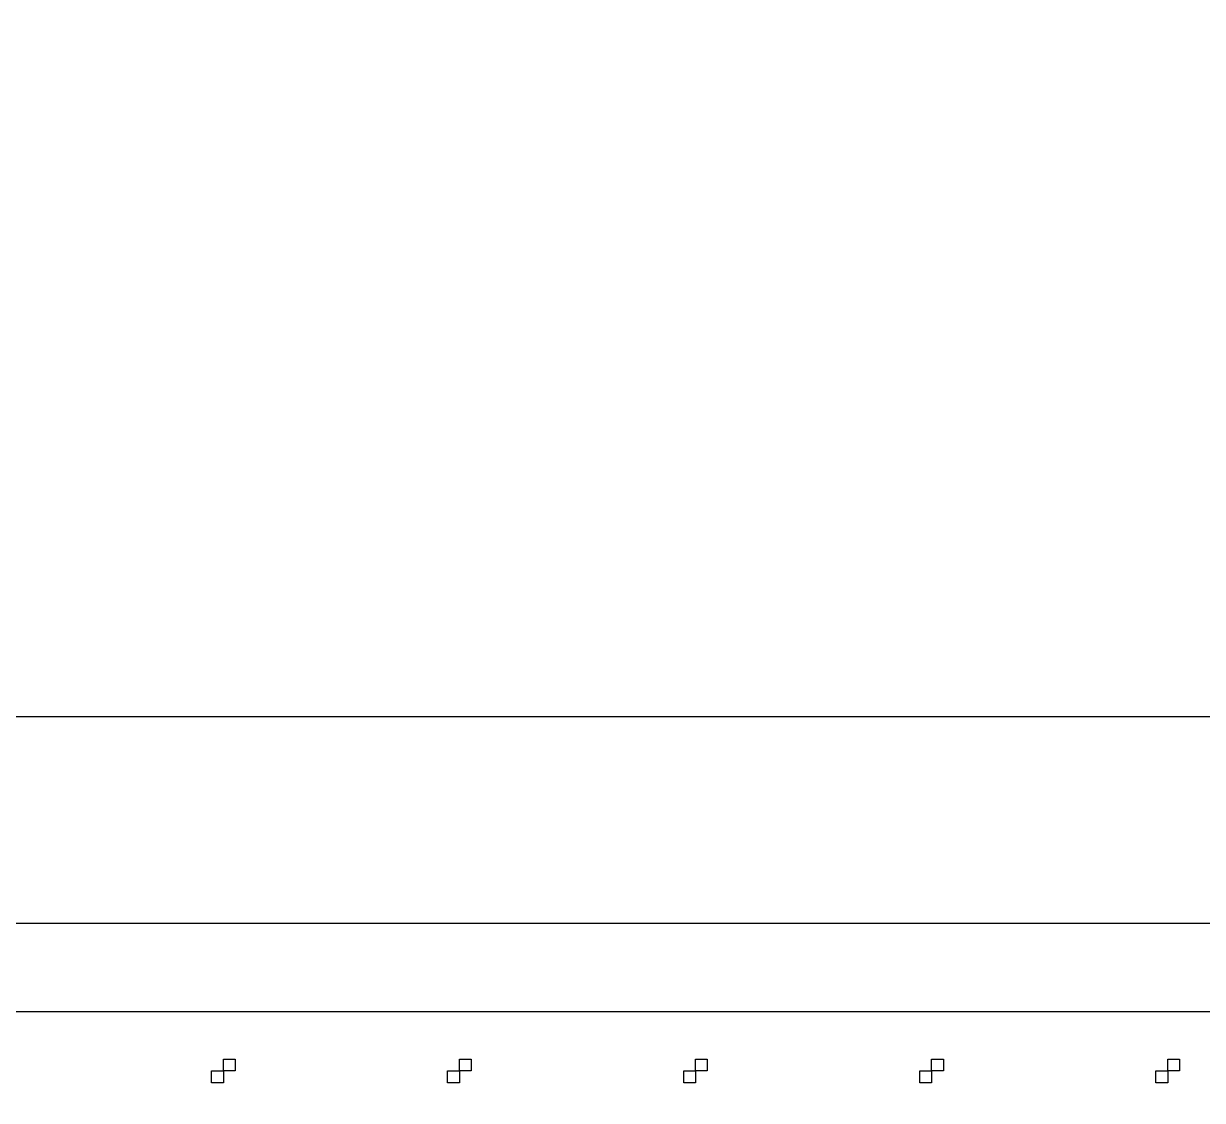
# Model space of a CAD drawing. Extents: x -50000 to 50000, y -50000 to 50000.
# Drawn here: x -18338 to -16341, y -28850 to -27025 of the extents above; entities that cross this region are included whole.
import ezdxf

# ---------------------------------------------------------------- set-up
doc = ezdxf.new("R2010")
doc.units = 0
for name, color, linetype in [('FRAME', 14, 'CONTINUOUS'), ('XOR', 5, 'CONTINUOUS'), ('XOR3', 15, 'CONTINUOUS')]:
    doc.layers.add(name, color=color, linetype=linetype)

# ---------------------------------------------------------------- blocks, each defined once
blk = doc.blocks.new('DICINGBORDER')
at = {"layer": 'XOR'}
for points in [[(3580, 7180), (3580, 7200), (3600, 7200), (3600, 7180)], [(3980, 7180), (3980, 7200), (4000, 7200), (4000, 7180)], [(4380, 7180), (4380, 7200), (4400, 7200), (4400, 7180)], [(4780, 7180), (4780, 7200), (4800, 7200), (4800, 7180)], [(5180, 7180), (5180, 7200), (5200, 7200), (5200, 7180)], [(3600, 0), (3600, 20), (3620, 20), (3620, 0)], [(4000, 0), (4000, 20), (4020, 20), (4020, 0)], [(4400, 0), (4400, 20), (4420, 20), (4420, 0)], [(4800, 0), (4800, 20), (4820, 20), (4820, 0)], [(5200, 0), (5200, 20), (5220, 20), (5220, 0)]]:
    blk.add_lwpolyline(points, close=True, dxfattribs=at)
blk = doc.blocks.new('CHIP_QSEARCH')
at = {"layer": 'FRAME'}
for points in [[(0, 0), (0, 7000), (7000, 7000), (7000, 0)], [(500, 500), (500, 6500), (6500, 6500), (6500, 500)]]:
    blk.add_lwpolyline(points, close=True, dxfattribs=at)
at = {"layer": 'XOR3'}
blk.add_lwpolyline([(150, 150), (150, 6850), (6850, 6850), (6850, 150)], close=True, dxfattribs=at)

msp = doc.modelspace()

# ---------------------------------------------------------------- linework, layer by layer
at = {"layer": 'FRAME'}
for radius in [50000, 49000]:
    msp.add_circle((0, 0), radius, dxfattribs=at)

# ---------------------------------------------------------------- block references
for name, p in [('DICINGBORDER', (-21600, -28800)), ('CHIP_QSEARCH', (-21500, -28700)), ('DICINGBORDER', (-21600, -36000))]:
    msp.add_blockref(name, p)

doc.saveas('drawing.dxf')
